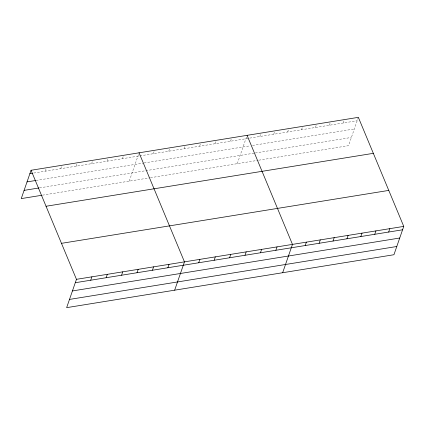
<?xml version="1.0" encoding="UTF-8"?>
<svg xmlns="http://www.w3.org/2000/svg" width="425" height="425" viewBox="0 0 425 425"><rect width="100%" height="100%" fill="white"/><g stroke="black" fill="none" stroke-linecap="round" stroke-linejoin="round"><path stroke-width="0.32" stroke-dasharray="2.12 1.59" d="M45.316 171.169L46.49 167.779M60.743 168.677L61.917 165.282M76.176 166.18L77.35 162.786M91.603 163.689L92.777 160.294M107.031 161.192L108.21 157.797M122.464 158.695L123.638 155.3M129.258 181.135L139.065 152.809M153.324 153.707L154.498 150.312M168.752 151.21L169.926 147.82M184.179 148.718L185.358 145.323M199.612 146.221L200.786 142.827M215.039 143.724L216.213 140.335M230.472 141.233L231.646 137.838M237.267 163.673L246.877 135.91M259.808 136.483L260.987 133.094M273.721 134.236L274.895 130.842M287.629 131.989L288.803 128.594M301.538 129.737L302.717 126.347M315.451 127.489L316.625 124.095M329.359 125.237L330.533 121.848M343.272 122.99L344.447 119.595M358.355 117.348L348.543 145.674L258.761 160.193M33.74 173.044L139.177 155.991M139.82 155.89L357.181 120.743M36.035 180.439L143.4 163.078M144.043 162.977L250.006 145.839M252.535 145.43L354.328 128.972M39.53 187.877L254.023 153.191M255.287 152.989L351.395 137.445M42.468 195.171L149.828 177.809M150.471 177.708L258.129 160.299"/><path stroke-width="0.64" d="M31.062 170.271L76.457 279.326L66.645 307.652L393.938 254.729L403.75 226.398L358.355 117.348L31.062 170.271L21.25 198.602L41.825 195.277M90.711 280.224L91.885 276.829M106.138 277.727L107.312 274.332M121.571 275.23L122.745 271.841M136.999 272.738L138.173 269.344M152.426 270.242L153.606 266.847M167.859 267.745L169.033 264.355M174.654 290.185L184.461 261.858L139.065 152.809M198.719 262.756L199.893 259.362M214.147 260.259L215.321 256.87M229.574 257.768L230.754 254.373M245.007 255.271L246.181 251.876M260.435 252.774L261.609 249.385M275.868 250.282L277.042 246.888M282.662 272.723L292.469 244.391L247.074 135.341M305.203 245.538L306.377 242.144M319.117 243.286L320.291 239.891M333.025 241.039L334.199 237.644M346.933 238.786L348.112 235.397M360.846 236.539L362.02 233.144M374.754 234.292L375.928 230.897M388.663 232.039L389.842 228.645M29.883 173.666L32.454 173.251M27.035 181.895L35.392 180.545M24.098 190.373L38.888 187.983M46.038 206.258L373.336 153.335M61.476 243.339L388.769 190.411M76.457 279.326L403.75 226.398M75.278 282.715L402.576 229.792M72.431 290.944L399.723 238.021M69.493 299.423L396.791 246.5"/></g></svg>
